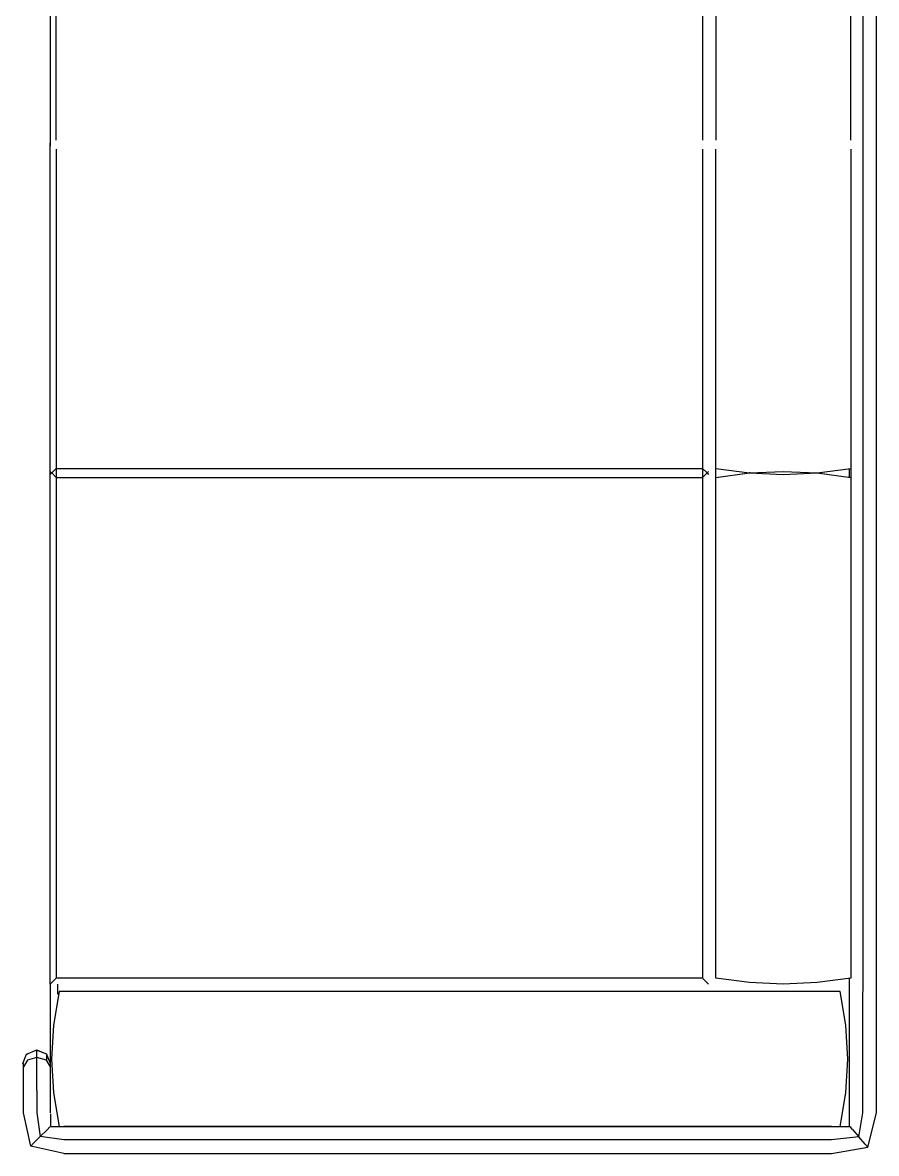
# Model space of a CAD drawing. Header units: millimetres. Extents: x 1531071 to 1560283, y -701792 to -691067.
# Drawn here: x 1547976.6 to 1548062.2, y -696972 to -696858.6 of the extents above; entities that cross this region are included whole.
import ezdxf

# ---------------------------------------------------------------- set-up
doc = ezdxf.new("R2010")
doc.units = ezdxf.units.MM
doc.header["$LTSCALE"] = 20
doc.header["$MEASUREMENT"] = 0
doc.layers.add('mebel', color=21, linetype='Continuous')
doc.layers.add('wall ext', color=30, linetype='Continuous', lineweight=30)

# ---------------------------------------------------------------- blocks, each defined once
blk = doc.blocks.new('werr')
at = {"layer": 'mebel'}
for p, q in [((1475466.6, -815176.2), (1475466.6, -813505.5)), ((1475480.1, -813505.5), (1475480.1, -815176.2)), ((1476294.7, -813513), (1476294.7, -814328.5)), ((1475492.3, -814322.6), (1475492.3, -813519)), ((1475627.5, -813519), (1475627.5, -814322.6)), ((1475640.9, -813519), (1475640.9, -814322.6)), ((1476288.7, -814322.6), (1476288.7, -813519)), ((1475492.3, -814331.6), (1475492.3, -815162.7)), ((1475627.4, -815162.7), (1475627.4, -814331.6)), ((1475640.9, -814331.6), (1475640.9, -815162.7)), ((1476288.7, -814331.6), (1476288.7, -815162.7)), ((1476294.7, -815168.7), (1476294.7, -814325.6)), ((1475526.1, -814656.2), (1475492.3, -814651.7)), ((1475526.1, -814656.3), (1475492.3, -814660.7)), ((1475493.7, -814660.6), (1475493.7, -814651.9)), ((1475559.9, -814654.8), (1475526.1, -814656.3)), ((1475559.9, -814657.7), (1475526.1, -814656.2)), ((1475593.7, -814656.3), (1475559.9, -814654.8)), ((1475593.7, -814656.2), (1475559.9, -814657.7)), ((1475593, -814656.2), (1475593.7, -814656.2)), ((1475593.7, -814656.3), (1475593, -814656.2)), ((1475627.5, -814651.7), (1475593.7, -814656.2)), ((1475627.4, -814660.7), (1475593.7, -814656.3)), ((1475634.9, -814654.8), (1475636.4, -814656.3)), ((1475636.4, -814656.2), (1475634.9, -814657.7)), ((1475640.9, -814651.7), (1475636.4, -814656.2)), ((1475636.4, -814656.3), (1475640.9, -814660.7)), ((1476288.7, -814651.7), (1475640.9, -814651.7)), ((1476288.7, -814660.7), (1475640.9, -814660.7)), ((1476293.2, -814656.2), (1476288.7, -814651.7)), ((1476293.2, -814656.3), (1476288.7, -814660.7)), ((1476294.7, -814654.8), (1476293.2, -814656.3)), ((1476294.7, -814657.7), (1476293.2, -814656.2)), ((1475492.3, -815162.7), (1475526.1, -815167.2)), ((1475493.7, -815176.2), (1475493.7, -815162.9)), ((1475526.1, -815167.2), (1475559.9, -815168.7)), ((1475559.9, -815168.7), (1475593.7, -815167.2)), ((1475593.7, -815167.2), (1475627.4, -815162.7)), ((1475634.9, -815168.7), (1475640.9, -815162.7)), ((1475640.9, -815162.7), (1476288.7, -815162.7)), ((1476287.4, -815168.7), (1476287.4, -815178.5)), ((1476288.7, -815162.7), (1476294.7, -815168.7)), ((1476294.6, -815248.2), (1476294.6, -815168.7)), ((1475466.6, -815297.9), (1475466.6, -815176.3)), ((1475480.1, -815297.9), (1475480.1, -815176.3)), ((1475493.6, -815297.8), (1475493.6, -815176.3)), ((1475493.7, -815311.4), (1475493.7, -815176.2)), ((1475497.1, -815210), (1475502.8, -815176.2)), ((1475502.8, -815176.2), (1476285.7, -815176.2)), ((1476285.7, -815176.2), (1476291.5, -815210)), ((1476287.4, -815178.5), (1476286.1, -815178.5)), ((1475495.2, -815243.8), (1475497.1, -815210)), ((1476291.5, -815210), (1476293.4, -815243.8)), ((1476294.6, -815248.3), (1476298.6, -815238.7)), ((1476298.6, -815238.7), (1476298.5, -815245)), ((1476308.1, -815234.8), (1476298.6, -815238.7)), ((1476303.9, -815236.5), (1476308.1, -815234.8)), ((1476308.1, -815234.8), (1476308.2, -815234.8)), ((1476309, -815234.8), (1476308.1, -815234.8)), ((1476308.1, -815242.2), (1476308.1, -815234.8)), ((1476318.5, -815238.8), (1476309, -815234.8)), ((1476318.5, -815238.8), (1476317.7, -815238.8)), ((1476322.4, -815248.4), (1476318.5, -815238.8)), ((1475497.1, -815277.6), (1475495.2, -815243.8)), ((1476293.4, -815243.8), (1476291.5, -815277.6)), ((1476294.6, -815251.7), (1476298.5, -815245)), ((1476294.6, -815297.9), (1476294.6, -815248.3)), ((1476298.5, -815245), (1476308.1, -815242.2)), ((1476308.1, -815242.2), (1476317.6, -815245)), ((1476308.1, -815275.3), (1476308.1, -815242.2)), ((1476317.6, -815245), (1476321.6, -815251.7)), ((1476322.4, -815248.4), (1476321.6, -815250.4)), ((1476321.6, -815248.4), (1476322.4, -815248.4)), ((1476321.6, -815251.7), (1476321.6, -815248.4)), ((1476321.6, -815297.8), (1476321.6, -815251.7)), ((1475502.8, -815311.4), (1475497.1, -815277.6)), ((1476291.5, -815277.6), (1476285.7, -815311.4)), ((1476308.1, -815275.3), (1476308.1, -815297.9)), ((1475475.3, -815332), (1475466.6, -815297.9)), ((1475484.2, -815321.7), (1475480.1, -815297.9)), ((1476294.6, -815298.9), (1476294.6, -815311.4)), ((1476308.1, -815297.9), (1476304.7, -815321.5)), ((1476314.3, -815331), (1476321.6, -815297.8)), ((1475490.4, -815314.5), (1475484.2, -815321.7)), ((1475490.4, -815314.5), (1475493, -815311.5)), ((1476294.6, -815311.4), (1475493.7, -815311.4)), ((1476285.7, -815311.4), (1475502.8, -815311.4)), ((1475511.6, -815311.4), (1476281, -815311.4)), ((1476298, -815314.7), (1476295.2, -815311.9)), ((1476304.7, -815321.5), (1476298, -815314.7)), ((1475475.3, -815332), (1475477.9, -815329)), ((1475477.9, -815329), (1475484.2, -815321.7)), ((1475484.2, -815321.7), (1475511.6, -815324.9)), ((1475511.6, -815324.9), (1476281, -815324.9)), ((1476281, -815324.9), (1476304.7, -815321.5)), ((1476281.1, -815338.4), (1476314.3, -815331)), ((1476304.7, -815321.5), (1476311.5, -815328.2)), ((1476314.3, -815331), (1476311.5, -815328.2)), ((1475511.7, -815338.4), (1475475.3, -815332)), ((1476281.1, -815338.4), (1475511.7, -815338.4))]:
    blk.add_line(p, q, dxfattribs=at)

msp = doc.modelspace()

# ---------------------------------------------------------------- block references
at = {"layer": 'wall ext', "color": 0, "lineweight": -3, "xscale": -0.1, "yscale": 0.1, "zscale": 0.1}
msp.add_blockref('werr', (1695608.84, -615438.12), dxfattribs=at)

doc.saveas('drawing.dxf')
